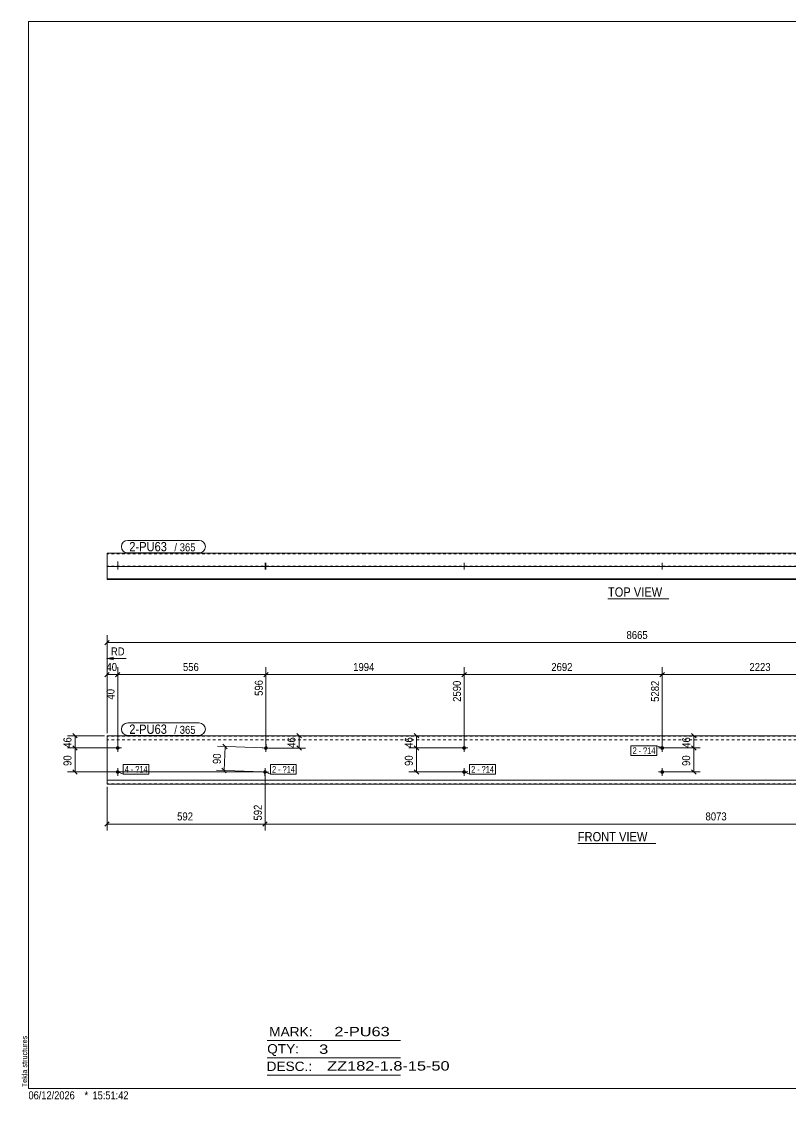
# Model space of a CAD drawing. Header units: millimetres. Extents: x 2 to 579, y 1 to 405.
# Drawn here: x 2.4 to 290.7, y 1 to 405 of the extents above; entities that cross this region are included whole.
import ezdxf

# ---------------------------------------------------------------- set-up
doc = ezdxf.new("R2010")
doc.units = ezdxf.units.MM
doc.linetypes.add('XKITLINE00', pattern=[0])
doc.linetypes.add('XKITLINE01', pattern=[4, 1, -1, 1, -1])
for name, color, linetype, lineweight in [('Bolt', 3, 'Continuous', 0), ('BoltMark', 7, 'Continuous', 0), ('Dimensions', 7, 'Continuous', 0), ('DrawingSheet', 5, 'Continuous', 0), ('OtherObjectType', 7, 'Continuous', 0), ('Part', 2, 'Continuous', 0), ('PartMark', 7, 'Continuous', 0)]:
    doc.layers.add(name, color=color, linetype=linetype, lineweight=lineweight)
doc.styles.add('ARIAL', font='ARIAL.TTF')
doc.styles.add('ARIAL_NARROW', font='ARIALN.TTF')

# ---------------------------------------------------------------- blocks, each defined once
blk = doc.blocks.new('*A1')
at = {"layer": 'Bolt'}
for points in [[(243.33, 132.67), (243.32, 132.63), (243.32, 132.6), (243.31, 132.56), (243.3, 132.53), (243.3, 132.5), (243.28, 132.46), (243.27, 132.43), (243.26, 132.4), (243.24, 132.37), (243.23, 132.34), (243.21, 132.31), (243.19, 132.28), (243.17, 132.26), (243.14, 132.23), (243.12, 132.2), (243.1, 132.18), (243.07, 132.16), (243.04, 132.14), (243.01, 132.12), (242.99, 132.1), (242.96, 132.08), (242.93, 132.07), (242.89, 132.05), (242.86, 132.04), (242.83, 132.03), (242.8, 132.02), (242.76, 132.01), (242.73, 132.01), (242.69, 132), (242.66, 132), (242.63, 132), (242.59, 132), (242.56, 132), (242.52, 132.01), (242.49, 132.01), (242.46, 132.02), (242.42, 132.03), (242.39, 132.04), (242.36, 132.05), (242.33, 132.07), (242.3, 132.08), (242.27, 132.1), (242.24, 132.12), (242.21, 132.14), (242.18, 132.16), (242.16, 132.18), (242.13, 132.2), (242.11, 132.23), (242.08, 132.26), (242.06, 132.28), (242.04, 132.31), (242.03, 132.34), (242.01, 132.37), (241.99, 132.4), (241.98, 132.43), (241.97, 132.46), (241.96, 132.5), (241.95, 132.53), (241.94, 132.56), (241.93, 132.6), (241.93, 132.63), (241.93, 132.67), (241.93, 132.7), (241.93, 132.73), (241.93, 132.77), (241.93, 132.8), (241.94, 132.84), (241.95, 132.87), (241.96, 132.9), (241.97, 132.94), (241.98, 132.97), (241.99, 133), (242.01, 133.03), (242.03, 133.06), (242.04, 133.09), (242.06, 133.12), (242.08, 133.14), (242.11, 133.17), (242.13, 133.19), (242.16, 133.22), (242.18, 133.24), (242.21, 133.26), (242.24, 133.28), (242.27, 133.3), (242.3, 133.32), (242.33, 133.33), (242.36, 133.35), (242.39, 133.36), (242.42, 133.37), (242.46, 133.38), (242.49, 133.39), (242.52, 133.39), (242.56, 133.4), (242.59, 133.4), (242.63, 133.4), (242.66, 133.4), (242.69, 133.4), (242.73, 133.39), (242.76, 133.39), (242.8, 133.38), (242.83, 133.37), (242.86, 133.36), (242.89, 133.35), (242.93, 133.33), (242.96, 133.32), (242.99, 133.3), (243.01, 133.28), (243.04, 133.26), (243.07, 133.24), (243.1, 133.22), (243.12, 133.19), (243.14, 133.17), (243.17, 133.14), (243.19, 133.12), (243.21, 133.09), (243.23, 133.06), (243.24, 133.03), (243.26, 133), (243.27, 132.97), (243.28, 132.94), (243.3, 132.9), (243.3, 132.87), (243.31, 132.84), (243.32, 132.8), (243.32, 132.77), (243.33, 132.73), (243.33, 132.7)], [(243.33, 123.67), (243.32, 123.63), (243.32, 123.6), (243.31, 123.56), (243.3, 123.53), (243.3, 123.5), (243.28, 123.46), (243.27, 123.43), (243.26, 123.4), (243.24, 123.37), (243.23, 123.34), (243.21, 123.31), (243.19, 123.28), (243.17, 123.26), (243.14, 123.23), (243.12, 123.2), (243.1, 123.18), (243.07, 123.16), (243.04, 123.14), (243.01, 123.12), (242.99, 123.1), (242.96, 123.08), (242.93, 123.07), (242.89, 123.05), (242.86, 123.04), (242.83, 123.03), (242.8, 123.02), (242.76, 123.01), (242.73, 123.01), (242.69, 123), (242.66, 123), (242.63, 123), (242.59, 123), (242.56, 123), (242.52, 123.01), (242.49, 123.01), (242.46, 123.02), (242.42, 123.03), (242.39, 123.04), (242.36, 123.05), (242.33, 123.07), (242.3, 123.08), (242.27, 123.1), (242.24, 123.12), (242.21, 123.14), (242.18, 123.16), (242.16, 123.18), (242.13, 123.2), (242.11, 123.23), (242.08, 123.26), (242.06, 123.28), (242.04, 123.31), (242.03, 123.34), (242.01, 123.37), (241.99, 123.4), (241.98, 123.43), (241.97, 123.46), (241.96, 123.5), (241.95, 123.53), (241.94, 123.56), (241.93, 123.6), (241.93, 123.63), (241.93, 123.67), (241.93, 123.7), (241.93, 123.73), (241.93, 123.77), (241.93, 123.8), (241.94, 123.84), (241.95, 123.87), (241.96, 123.9), (241.97, 123.94), (241.98, 123.97), (241.99, 124), (242.01, 124.03), (242.03, 124.06), (242.04, 124.09), (242.06, 124.12), (242.08, 124.14), (242.11, 124.17), (242.13, 124.19), (242.16, 124.22), (242.18, 124.24), (242.21, 124.26), (242.24, 124.28), (242.27, 124.3), (242.3, 124.32), (242.33, 124.33), (242.36, 124.35), (242.39, 124.36), (242.42, 124.37), (242.46, 124.38), (242.49, 124.39), (242.52, 124.39), (242.56, 124.4), (242.59, 124.4), (242.63, 124.4), (242.66, 124.4), (242.69, 124.4), (242.73, 124.39), (242.76, 124.39), (242.8, 124.38), (242.83, 124.37), (242.86, 124.36), (242.89, 124.35), (242.93, 124.33), (242.96, 124.32), (242.99, 124.3), (243.01, 124.28), (243.04, 124.26), (243.07, 124.24), (243.1, 124.22), (243.12, 124.19), (243.14, 124.17), (243.17, 124.14), (243.19, 124.12), (243.21, 124.09), (243.23, 124.06), (243.24, 124.03), (243.26, 124), (243.27, 123.97), (243.28, 123.94), (243.3, 123.9), (243.3, 123.87), (243.31, 123.84), (243.32, 123.8), (243.32, 123.77), (243.33, 123.73), (243.33, 123.7)]]:
    blk.add_hatch(color=3, dxfattribs=at).paths.add_polyline_path(points, flags=17)
at = {"layer": 'Bolt', "color": 3, "linetype": 'XKITLINE00', "lineweight": 0}
for p, q in [((242.63, 134.1), (242.63, 131.3)), ((241.23, 132.7), (244.03, 132.7)), ((241.23, 123.7), (244.03, 123.7)), ((242.63, 125.1), (242.63, 122.3))]:
    blk.add_line(p, q, dxfattribs=at)
blk = doc.blocks.new('*A2')
at = {"layer": 'Bolt'}
for points in [[(169.03, 132.67), (169.03, 132.63), (169.02, 132.6), (169.02, 132.56), (169.01, 132.53), (169, 132.5), (168.99, 132.46), (168.98, 132.43), (168.96, 132.4), (168.95, 132.37), (168.93, 132.34), (168.91, 132.31), (168.89, 132.28), (168.87, 132.26), (168.85, 132.23), (168.83, 132.2), (168.8, 132.18), (168.78, 132.16), (168.75, 132.14), (168.72, 132.12), (168.69, 132.1), (168.66, 132.08), (168.63, 132.07), (168.6, 132.05), (168.57, 132.04), (168.54, 132.03), (168.5, 132.02), (168.47, 132.01), (168.43, 132.01), (168.4, 132), (168.37, 132), (168.33, 132), (168.3, 132), (168.26, 132), (168.23, 132.01), (168.2, 132.01), (168.16, 132.02), (168.13, 132.03), (168.1, 132.04), (168.06, 132.05), (168.03, 132.07), (168, 132.08), (167.97, 132.1), (167.94, 132.12), (167.91, 132.14), (167.89, 132.16), (167.86, 132.18), (167.84, 132.2), (167.81, 132.23), (167.79, 132.26), (167.77, 132.28), (167.75, 132.31), (167.73, 132.34), (167.71, 132.37), (167.7, 132.4), (167.69, 132.43), (167.67, 132.46), (167.66, 132.5), (167.65, 132.53), (167.65, 132.56), (167.64, 132.6), (167.64, 132.63), (167.63, 132.67), (167.63, 132.7), (167.63, 132.73), (167.64, 132.77), (167.64, 132.8), (167.65, 132.84), (167.65, 132.87), (167.66, 132.9), (167.67, 132.94), (167.69, 132.97), (167.7, 133), (167.71, 133.03), (167.73, 133.06), (167.75, 133.09), (167.77, 133.12), (167.79, 133.14), (167.81, 133.17), (167.84, 133.19), (167.86, 133.22), (167.89, 133.24), (167.91, 133.26), (167.94, 133.28), (167.97, 133.3), (168, 133.32), (168.03, 133.33), (168.06, 133.35), (168.1, 133.36), (168.13, 133.37), (168.16, 133.38), (168.2, 133.39), (168.23, 133.39), (168.26, 133.4), (168.3, 133.4), (168.33, 133.4), (168.37, 133.4), (168.4, 133.4), (168.43, 133.39), (168.47, 133.39), (168.5, 133.38), (168.54, 133.37), (168.57, 133.36), (168.6, 133.35), (168.63, 133.33), (168.66, 133.32), (168.69, 133.3), (168.72, 133.28), (168.75, 133.26), (168.78, 133.24), (168.8, 133.22), (168.83, 133.19), (168.85, 133.17), (168.87, 133.14), (168.89, 133.12), (168.91, 133.09), (168.93, 133.06), (168.95, 133.03), (168.96, 133), (168.98, 132.97), (168.99, 132.94), (169, 132.9), (169.01, 132.87), (169.02, 132.84), (169.02, 132.8), (169.03, 132.77), (169.03, 132.73), (169.03, 132.7)], [(169.03, 123.67), (169.03, 123.63), (169.02, 123.6), (169.02, 123.56), (169.01, 123.53), (169, 123.5), (168.99, 123.46), (168.98, 123.43), (168.96, 123.4), (168.95, 123.37), (168.93, 123.34), (168.91, 123.31), (168.89, 123.28), (168.87, 123.26), (168.85, 123.23), (168.83, 123.2), (168.8, 123.18), (168.78, 123.16), (168.75, 123.14), (168.72, 123.12), (168.69, 123.1), (168.66, 123.08), (168.63, 123.07), (168.6, 123.05), (168.57, 123.04), (168.54, 123.03), (168.5, 123.02), (168.47, 123.01), (168.43, 123.01), (168.4, 123), (168.37, 123), (168.33, 123), (168.3, 123), (168.26, 123), (168.23, 123.01), (168.2, 123.01), (168.16, 123.02), (168.13, 123.03), (168.1, 123.04), (168.06, 123.05), (168.03, 123.07), (168, 123.08), (167.97, 123.1), (167.94, 123.12), (167.91, 123.14), (167.89, 123.16), (167.86, 123.18), (167.84, 123.2), (167.81, 123.23), (167.79, 123.26), (167.77, 123.28), (167.75, 123.31), (167.73, 123.34), (167.71, 123.37), (167.7, 123.4), (167.69, 123.43), (167.67, 123.46), (167.66, 123.5), (167.65, 123.53), (167.65, 123.56), (167.64, 123.6), (167.64, 123.63), (167.63, 123.67), (167.63, 123.7), (167.63, 123.73), (167.64, 123.77), (167.64, 123.8), (167.65, 123.84), (167.65, 123.87), (167.66, 123.9), (167.67, 123.94), (167.69, 123.97), (167.7, 124), (167.71, 124.03), (167.73, 124.06), (167.75, 124.09), (167.77, 124.12), (167.79, 124.14), (167.81, 124.17), (167.84, 124.19), (167.86, 124.22), (167.89, 124.24), (167.91, 124.26), (167.94, 124.28), (167.97, 124.3), (168, 124.32), (168.03, 124.33), (168.06, 124.35), (168.1, 124.36), (168.13, 124.37), (168.16, 124.38), (168.2, 124.39), (168.23, 124.39), (168.26, 124.4), (168.3, 124.4), (168.33, 124.4), (168.37, 124.4), (168.4, 124.4), (168.43, 124.39), (168.47, 124.39), (168.5, 124.38), (168.54, 124.37), (168.57, 124.36), (168.6, 124.35), (168.63, 124.33), (168.66, 124.32), (168.69, 124.3), (168.72, 124.28), (168.75, 124.26), (168.78, 124.24), (168.8, 124.22), (168.83, 124.19), (168.85, 124.17), (168.87, 124.14), (168.89, 124.12), (168.91, 124.09), (168.93, 124.06), (168.95, 124.03), (168.96, 124), (168.98, 123.97), (168.99, 123.94), (169, 123.9), (169.01, 123.87), (169.02, 123.84), (169.02, 123.8), (169.03, 123.77), (169.03, 123.73), (169.03, 123.7)]]:
    blk.add_hatch(color=3, dxfattribs=at).paths.add_polyline_path(points, flags=17)
at = {"layer": 'Bolt', "color": 3, "linetype": 'XKITLINE00', "lineweight": 0}
for p, q in [((168.33, 134.1), (168.33, 131.3)), ((166.93, 132.7), (169.73, 132.7)), ((166.93, 123.7), (169.73, 123.7)), ((168.33, 125.1), (168.33, 122.3))]:
    blk.add_line(p, q, dxfattribs=at)
blk = doc.blocks.new('*A3')
at = {"layer": 'Bolt'}
for points in [[(39.15, 132.67), (39.14, 132.63), (39.14, 132.6), (39.13, 132.56), (39.13, 132.53), (39.12, 132.5), (39.11, 132.46), (39.09, 132.43), (39.08, 132.4), (39.06, 132.37), (39.05, 132.34), (39.03, 132.31), (39.01, 132.28), (38.99, 132.26), (38.97, 132.23), (38.94, 132.2), (38.92, 132.18), (38.89, 132.16), (38.86, 132.14), (38.84, 132.12), (38.81, 132.1), (38.78, 132.08), (38.75, 132.07), (38.71, 132.05), (38.68, 132.04), (38.65, 132.03), (38.62, 132.02), (38.58, 132.01), (38.55, 132.01), (38.52, 132), (38.48, 132), (38.45, 132), (38.41, 132), (38.38, 132), (38.34, 132.01), (38.31, 132.01), (38.28, 132.02), (38.24, 132.03), (38.21, 132.04), (38.18, 132.05), (38.15, 132.07), (38.12, 132.08), (38.09, 132.1), (38.06, 132.12), (38.03, 132.14), (38, 132.16), (37.98, 132.18), (37.95, 132.2), (37.93, 132.23), (37.91, 132.26), (37.88, 132.28), (37.86, 132.31), (37.85, 132.34), (37.83, 132.37), (37.81, 132.4), (37.8, 132.43), (37.79, 132.46), (37.78, 132.5), (37.77, 132.53), (37.76, 132.56), (37.75, 132.6), (37.75, 132.63), (37.75, 132.67), (37.75, 132.7), (37.75, 132.73), (37.75, 132.77), (37.75, 132.8), (37.76, 132.84), (37.77, 132.87), (37.78, 132.9), (37.79, 132.94), (37.8, 132.97), (37.81, 133), (37.83, 133.03), (37.85, 133.06), (37.86, 133.09), (37.88, 133.12), (37.91, 133.14), (37.93, 133.17), (37.95, 133.19), (37.98, 133.22), (38, 133.24), (38.03, 133.26), (38.06, 133.28), (38.09, 133.3), (38.12, 133.32), (38.15, 133.33), (38.18, 133.35), (38.21, 133.36), (38.24, 133.37), (38.28, 133.38), (38.31, 133.39), (38.34, 133.39), (38.38, 133.4), (38.41, 133.4), (38.45, 133.4), (38.48, 133.4), (38.52, 133.4), (38.55, 133.39), (38.58, 133.39), (38.62, 133.38), (38.65, 133.37), (38.68, 133.36), (38.71, 133.35), (38.75, 133.33), (38.78, 133.32), (38.81, 133.3), (38.84, 133.28), (38.86, 133.26), (38.89, 133.24), (38.92, 133.22), (38.94, 133.19), (38.97, 133.17), (38.99, 133.14), (39.01, 133.12), (39.03, 133.09), (39.05, 133.06), (39.06, 133.03), (39.08, 133), (39.09, 132.97), (39.11, 132.94), (39.12, 132.9), (39.13, 132.87), (39.13, 132.84), (39.14, 132.8), (39.14, 132.77), (39.15, 132.73), (39.15, 132.7)], [(39.15, 123.67), (39.14, 123.63), (39.14, 123.6), (39.13, 123.56), (39.13, 123.53), (39.12, 123.5), (39.11, 123.46), (39.09, 123.43), (39.08, 123.4), (39.06, 123.37), (39.05, 123.34), (39.03, 123.31), (39.01, 123.28), (38.99, 123.26), (38.97, 123.23), (38.94, 123.2), (38.92, 123.18), (38.89, 123.16), (38.86, 123.14), (38.84, 123.12), (38.81, 123.1), (38.78, 123.08), (38.75, 123.07), (38.71, 123.05), (38.68, 123.04), (38.65, 123.03), (38.62, 123.02), (38.58, 123.01), (38.55, 123.01), (38.52, 123), (38.48, 123), (38.45, 123), (38.41, 123), (38.38, 123), (38.34, 123.01), (38.31, 123.01), (38.28, 123.02), (38.24, 123.03), (38.21, 123.04), (38.18, 123.05), (38.15, 123.07), (38.12, 123.08), (38.09, 123.1), (38.06, 123.12), (38.03, 123.14), (38, 123.16), (37.98, 123.18), (37.95, 123.2), (37.93, 123.23), (37.91, 123.26), (37.88, 123.28), (37.86, 123.31), (37.85, 123.34), (37.83, 123.37), (37.81, 123.4), (37.8, 123.43), (37.79, 123.46), (37.78, 123.5), (37.77, 123.53), (37.76, 123.56), (37.75, 123.6), (37.75, 123.63), (37.75, 123.67), (37.75, 123.7), (37.75, 123.73), (37.75, 123.77), (37.75, 123.8), (37.76, 123.84), (37.77, 123.87), (37.78, 123.9), (37.79, 123.94), (37.8, 123.97), (37.81, 124), (37.83, 124.03), (37.85, 124.06), (37.86, 124.09), (37.88, 124.12), (37.91, 124.14), (37.93, 124.17), (37.95, 124.19), (37.98, 124.22), (38, 124.24), (38.03, 124.26), (38.06, 124.28), (38.09, 124.3), (38.12, 124.32), (38.15, 124.33), (38.18, 124.35), (38.21, 124.36), (38.24, 124.37), (38.28, 124.38), (38.31, 124.39), (38.34, 124.39), (38.38, 124.4), (38.41, 124.4), (38.45, 124.4), (38.48, 124.4), (38.52, 124.4), (38.55, 124.39), (38.58, 124.39), (38.62, 124.38), (38.65, 124.37), (38.68, 124.36), (38.71, 124.35), (38.75, 124.33), (38.78, 124.32), (38.81, 124.3), (38.84, 124.28), (38.86, 124.26), (38.89, 124.24), (38.92, 124.22), (38.94, 124.19), (38.97, 124.17), (38.99, 124.14), (39.01, 124.12), (39.03, 124.09), (39.05, 124.06), (39.06, 124.03), (39.08, 124), (39.09, 123.97), (39.11, 123.94), (39.12, 123.9), (39.13, 123.87), (39.13, 123.84), (39.14, 123.8), (39.14, 123.77), (39.15, 123.73), (39.15, 123.7)]]:
    blk.add_hatch(color=3, dxfattribs=at).paths.add_polyline_path(points, flags=17)
at = {"layer": 'Bolt', "color": 3, "linetype": 'XKITLINE00', "lineweight": 0}
for p, q in [((38.45, 134.1), (38.45, 131.3)), ((37.05, 132.7), (39.85, 132.7)), ((37.05, 123.7), (39.85, 123.7)), ((38.45, 125.1), (38.45, 122.3))]:
    blk.add_line(p, q, dxfattribs=at)
blk = doc.blocks.new('*A6')
at = {"layer": 'Bolt'}
for points in [[(39.15, 132.67), (39.14, 132.63), (39.14, 132.6), (39.13, 132.56), (39.13, 132.53), (39.12, 132.5), (39.11, 132.46), (39.09, 132.43), (39.08, 132.4), (39.06, 132.37), (39.05, 132.34), (39.03, 132.31), (39.01, 132.28), (38.99, 132.26), (38.97, 132.23), (38.94, 132.2), (38.92, 132.18), (38.89, 132.16), (38.86, 132.14), (38.84, 132.12), (38.81, 132.1), (38.78, 132.08), (38.75, 132.07), (38.71, 132.05), (38.68, 132.04), (38.65, 132.03), (38.62, 132.02), (38.58, 132.01), (38.55, 132.01), (38.52, 132), (38.48, 132), (38.45, 132), (38.41, 132), (38.38, 132), (38.34, 132.01), (38.31, 132.01), (38.28, 132.02), (38.24, 132.03), (38.21, 132.04), (38.18, 132.05), (38.15, 132.07), (38.12, 132.08), (38.09, 132.1), (38.06, 132.12), (38.03, 132.14), (38, 132.16), (37.98, 132.18), (37.95, 132.2), (37.93, 132.23), (37.91, 132.26), (37.88, 132.28), (37.86, 132.31), (37.85, 132.34), (37.83, 132.37), (37.81, 132.4), (37.8, 132.43), (37.79, 132.46), (37.78, 132.5), (37.77, 132.53), (37.76, 132.56), (37.75, 132.6), (37.75, 132.63), (37.75, 132.67), (37.75, 132.7), (37.75, 132.73), (37.75, 132.77), (37.75, 132.8), (37.76, 132.84), (37.77, 132.87), (37.78, 132.9), (37.79, 132.94), (37.8, 132.97), (37.81, 133), (37.83, 133.03), (37.85, 133.06), (37.86, 133.09), (37.88, 133.12), (37.91, 133.14), (37.93, 133.17), (37.95, 133.19), (37.98, 133.22), (38, 133.24), (38.03, 133.26), (38.06, 133.28), (38.09, 133.3), (38.12, 133.32), (38.15, 133.33), (38.18, 133.35), (38.21, 133.36), (38.24, 133.37), (38.28, 133.38), (38.31, 133.39), (38.34, 133.39), (38.38, 133.4), (38.41, 133.4), (38.45, 133.4), (38.48, 133.4), (38.52, 133.4), (38.55, 133.39), (38.58, 133.39), (38.62, 133.38), (38.65, 133.37), (38.68, 133.36), (38.71, 133.35), (38.75, 133.33), (38.78, 133.32), (38.81, 133.3), (38.84, 133.28), (38.86, 133.26), (38.89, 133.24), (38.92, 133.22), (38.94, 133.19), (38.97, 133.17), (38.99, 133.14), (39.01, 133.12), (39.03, 133.09), (39.05, 133.06), (39.06, 133.03), (39.08, 133), (39.09, 132.97), (39.11, 132.94), (39.12, 132.9), (39.13, 132.87), (39.13, 132.84), (39.14, 132.8), (39.14, 132.77), (39.15, 132.73), (39.15, 132.7)], [(39.15, 123.67), (39.14, 123.63), (39.14, 123.6), (39.13, 123.56), (39.13, 123.53), (39.12, 123.5), (39.11, 123.46), (39.09, 123.43), (39.08, 123.4), (39.06, 123.37), (39.05, 123.34), (39.03, 123.31), (39.01, 123.28), (38.99, 123.26), (38.97, 123.23), (38.94, 123.2), (38.92, 123.18), (38.89, 123.16), (38.86, 123.14), (38.84, 123.12), (38.81, 123.1), (38.78, 123.08), (38.75, 123.07), (38.71, 123.05), (38.68, 123.04), (38.65, 123.03), (38.62, 123.02), (38.58, 123.01), (38.55, 123.01), (38.52, 123), (38.48, 123), (38.45, 123), (38.41, 123), (38.38, 123), (38.34, 123.01), (38.31, 123.01), (38.28, 123.02), (38.24, 123.03), (38.21, 123.04), (38.18, 123.05), (38.15, 123.07), (38.12, 123.08), (38.09, 123.1), (38.06, 123.12), (38.03, 123.14), (38, 123.16), (37.98, 123.18), (37.95, 123.2), (37.93, 123.23), (37.91, 123.26), (37.88, 123.28), (37.86, 123.31), (37.85, 123.34), (37.83, 123.37), (37.81, 123.4), (37.8, 123.43), (37.79, 123.46), (37.78, 123.5), (37.77, 123.53), (37.76, 123.56), (37.75, 123.6), (37.75, 123.63), (37.75, 123.67), (37.75, 123.7), (37.75, 123.73), (37.75, 123.77), (37.75, 123.8), (37.76, 123.84), (37.77, 123.87), (37.78, 123.9), (37.79, 123.94), (37.8, 123.97), (37.81, 124), (37.83, 124.03), (37.85, 124.06), (37.86, 124.09), (37.88, 124.12), (37.91, 124.14), (37.93, 124.17), (37.95, 124.19), (37.98, 124.22), (38, 124.24), (38.03, 124.26), (38.06, 124.28), (38.09, 124.3), (38.12, 124.32), (38.15, 124.33), (38.18, 124.35), (38.21, 124.36), (38.24, 124.37), (38.28, 124.38), (38.31, 124.39), (38.34, 124.39), (38.38, 124.4), (38.41, 124.4), (38.45, 124.4), (38.48, 124.4), (38.52, 124.4), (38.55, 124.39), (38.58, 124.39), (38.62, 124.38), (38.65, 124.37), (38.68, 124.36), (38.71, 124.35), (38.75, 124.33), (38.78, 124.32), (38.81, 124.3), (38.84, 124.28), (38.86, 124.26), (38.89, 124.24), (38.92, 124.22), (38.94, 124.19), (38.97, 124.17), (38.99, 124.14), (39.01, 124.12), (39.03, 124.09), (39.05, 124.06), (39.06, 124.03), (39.08, 124), (39.09, 123.97), (39.11, 123.94), (39.12, 123.9), (39.13, 123.87), (39.13, 123.84), (39.14, 123.8), (39.14, 123.77), (39.15, 123.73), (39.15, 123.7)]]:
    blk.add_hatch(color=3, dxfattribs=at).paths.add_polyline_path(points, flags=17)
at = {"layer": 'Bolt', "color": 3, "linetype": 'XKITLINE00', "lineweight": 0}
for p, q in [((38.45, 134.1), (38.45, 131.3)), ((37.05, 132.7), (39.85, 132.7)), ((37.05, 123.7), (39.85, 123.7)), ((38.45, 125.1), (38.45, 122.3))]:
    blk.add_line(p, q, dxfattribs=at)
blk = doc.blocks.new('*A7')
at = {"layer": 'Bolt'}
for points in [[(94.74, 132.63), (94.73, 132.59), (94.73, 132.56), (94.72, 132.52), (94.71, 132.49), (94.7, 132.46), (94.69, 132.43), (94.67, 132.4), (94.66, 132.36), (94.64, 132.33), (94.62, 132.31), (94.6, 132.28), (94.58, 132.25), (94.56, 132.22), (94.54, 132.2), (94.51, 132.17), (94.49, 132.15), (94.46, 132.13), (94.43, 132.11), (94.4, 132.09), (94.37, 132.07), (94.34, 132.06), (94.31, 132.04), (94.28, 132.03), (94.25, 132.02), (94.22, 132.01), (94.18, 132), (94.15, 132), (94.11, 131.99), (94.08, 131.99), (94.05, 131.99), (94.01, 131.99), (93.98, 131.99), (93.94, 132), (93.91, 132), (93.88, 132.01), (93.84, 132.02), (93.81, 132.03), (93.78, 132.04), (93.75, 132.05), (93.71, 132.07), (93.68, 132.08), (93.66, 132.1), (93.63, 132.12), (93.6, 132.14), (93.57, 132.17), (93.55, 132.19), (93.52, 132.21), (93.5, 132.24), (93.48, 132.27), (93.46, 132.29), (93.44, 132.32), (93.42, 132.35), (93.41, 132.38), (93.39, 132.41), (93.38, 132.45), (93.37, 132.48), (93.36, 132.51), (93.35, 132.55), (93.35, 132.58), (93.34, 132.61), (93.34, 132.65), (93.34, 132.68), (93.34, 132.72), (93.34, 132.75), (93.35, 132.78), (93.35, 132.82), (93.36, 132.85), (93.37, 132.89), (93.38, 132.92), (93.39, 132.95), (93.4, 132.98), (93.42, 133.01), (93.44, 133.04), (93.45, 133.07), (93.47, 133.1), (93.49, 133.13), (93.52, 133.15), (93.54, 133.18), (93.56, 133.2), (93.59, 133.23), (93.62, 133.25), (93.64, 133.27), (93.67, 133.29), (93.7, 133.3), (93.73, 133.32), (93.77, 133.33), (93.8, 133.35), (93.83, 133.36), (93.86, 133.37), (93.9, 133.37), (93.93, 133.38), (93.96, 133.38), (94, 133.39), (94.03, 133.39), (94.07, 133.39), (94.1, 133.39), (94.14, 133.38), (94.17, 133.38), (94.2, 133.37), (94.24, 133.36), (94.27, 133.35), (94.3, 133.34), (94.33, 133.32), (94.36, 133.31), (94.39, 133.29), (94.42, 133.27), (94.45, 133.25), (94.48, 133.23), (94.5, 133.21), (94.53, 133.19), (94.55, 133.16), (94.58, 133.14), (94.6, 133.11), (94.62, 133.08), (94.64, 133.05), (94.65, 133.02), (94.67, 132.99), (94.68, 132.96), (94.7, 132.93), (94.71, 132.9), (94.72, 132.87), (94.72, 132.83), (94.73, 132.8), (94.73, 132.76), (94.74, 132.73), (94.74, 132.7), (94.74, 132.66)], [(94.38, 123.63), (94.37, 123.6), (94.37, 123.57), (94.36, 123.53), (94.35, 123.5), (94.34, 123.47), (94.33, 123.43), (94.32, 123.4), (94.3, 123.37), (94.28, 123.34), (94.27, 123.31), (94.25, 123.28), (94.23, 123.26), (94.2, 123.23), (94.18, 123.21), (94.16, 123.18), (94.13, 123.16), (94.1, 123.14), (94.07, 123.12), (94.05, 123.1), (94.02, 123.08), (93.99, 123.07), (93.95, 123.05), (93.92, 123.04), (93.89, 123.03), (93.86, 123.02), (93.82, 123.01), (93.79, 123), (93.76, 123), (93.72, 123), (93.69, 123), (93.65, 123), (93.62, 123), (93.58, 123), (93.55, 123.01), (93.52, 123.02), (93.48, 123.02), (93.45, 123.03), (93.42, 123.05), (93.39, 123.06), (93.36, 123.08), (93.33, 123.09), (93.3, 123.11), (93.27, 123.13), (93.24, 123.15), (93.22, 123.17), (93.19, 123.2), (93.17, 123.22), (93.14, 123.25), (93.12, 123.27), (93.1, 123.3), (93.08, 123.33), (93.07, 123.36), (93.05, 123.39), (93.04, 123.42), (93.02, 123.45), (93.01, 123.49), (93, 123.52), (93, 123.55), (92.99, 123.59), (92.98, 123.62), (92.98, 123.65), (92.98, 123.69), (92.98, 123.72), (92.98, 123.76), (92.99, 123.79), (92.99, 123.83), (93, 123.86), (93.01, 123.89), (93.02, 123.93), (93.03, 123.96), (93.05, 123.99), (93.06, 124.02), (93.08, 124.05), (93.1, 124.08), (93.11, 124.11), (93.14, 124.13), (93.16, 124.16), (93.18, 124.19), (93.21, 124.21), (93.23, 124.23), (93.26, 124.25), (93.29, 124.27), (93.32, 124.29), (93.34, 124.31), (93.38, 124.33), (93.41, 124.34), (93.44, 124.35), (93.47, 124.36), (93.5, 124.37), (93.54, 124.38), (93.57, 124.39), (93.61, 124.39), (93.64, 124.39), (93.67, 124.4), (93.71, 124.4), (93.74, 124.39), (93.78, 124.39), (93.81, 124.38), (93.84, 124.38), (93.88, 124.37), (93.91, 124.36), (93.94, 124.34), (93.97, 124.33), (94, 124.32), (94.03, 124.3), (94.06, 124.28), (94.09, 124.26), (94.12, 124.24), (94.15, 124.22), (94.17, 124.2), (94.19, 124.17), (94.22, 124.14), (94.24, 124.12), (94.26, 124.09), (94.28, 124.06), (94.29, 124.03), (94.31, 124), (94.32, 123.97), (94.34, 123.94), (94.35, 123.91), (94.36, 123.87), (94.37, 123.84), (94.37, 123.8), (94.38, 123.77), (94.38, 123.74), (94.38, 123.7), (94.38, 123.67)]]:
    blk.add_hatch(color=3, dxfattribs=at).paths.add_polyline_path(points, flags=17)
at = {"layer": 'Bolt', "color": 3, "linetype": 'XKITLINE00', "lineweight": 0}
for p, q in [((94.09, 134.09), (93.98, 131.29)), ((92.64, 132.74), (95.44, 132.63)), ((92.28, 123.75), (95.08, 123.64)), ((93.74, 125.09), (93.62, 122.3))]:
    blk.add_line(p, q, dxfattribs=at)
blk = doc.blocks.new('*A8')
at = {"layer": 'Part'}
blk.add_hatch(color=2, dxfattribs=at).paths.add_polyline_path([(402.12, 138.7), (403.72, 138.7), (402.92, 137.3)], flags=17)
at = {"layer": 'Part', "color": 2, "linetype": 'XKITLINE00', "lineweight": 0}
for p, q in [((402.92, 137.3), (402.12, 138.7)), ((402.12, 138.7), (403.72, 138.7)), ((403.72, 138.7), (402.92, 137.3)), ((34.45, 119.1), (34.45, 137.3)), ((131.13, 137.3), (34.45, 137.3)), ((205.43, 137.3), (131.23, 137.3)), ((279.72, 137.3), (205.53, 137.3)), ((432.92, 137.3), (279.82, 137.3)), ((432.92, 137.3), (432.92, 119.1)), ((131.13, 120.6), (34.45, 120.6)), ((131.13, 119.1), (34.45, 119.1)), ((205.43, 120.6), (131.23, 120.6)), ((205.43, 119.1), (131.23, 119.1)), ((279.72, 120.6), (205.53, 120.6)), ((279.72, 119.1), (205.53, 119.1)), ((432.92, 120.6), (279.82, 120.6)), ((432.92, 119.1), (279.82, 119.1))]:
    blk.add_line(p, q, dxfattribs=at)
at = {"layer": 'Part', "color": 7, "linetype": 'XKITLINE01', "lineweight": 0}
for p, q in [((131.13, 137.12), (34.45, 137.12)), ((131.13, 135.8), (34.45, 135.8)), ((205.43, 137.12), (131.23, 137.12)), ((205.43, 135.8), (131.23, 135.8)), ((279.72, 137.12), (205.53, 137.12)), ((279.72, 135.8), (205.53, 135.8)), ((432.92, 137.12), (279.82, 137.12)), ((432.92, 135.8), (279.82, 135.8)), ((131.13, 119.28), (34.45, 119.28)), ((205.43, 119.28), (131.23, 119.28)), ((279.72, 119.28), (205.53, 119.28)), ((432.92, 119.28), (279.82, 119.28))]:
    blk.add_line(p, q, dxfattribs=at)
at = {"layer": 'Part', "color": 2, "linetype": 'XKITLINE00', "lineweight": 0}
blk.add_circle((402.92, 138.2), 1, dxfattribs=at)
blk = doc.blocks.new('*A9')
at = {"layer": 'Bolt'}
blk.add_hatch(color=3, dxfattribs=at).paths.add_polyline_path([(241.93, 200.72), (241.93, 200.9), (243.33, 200.9), (243.33, 200.72)], flags=17)
blk.add_hatch(color=3, dxfattribs=at).paths.add_polyline_path([(241.93, 200.72), (241.93, 200.9), (243.33, 200.9), (243.33, 200.72)], flags=17)
at = {"layer": 'Bolt', "color": 3, "linetype": 'XKITLINE00', "lineweight": 0}
for p, q in [((242.63, 199.56), (242.63, 202.06)), ((242.63, 199.56), (242.63, 202.06)), ((241.93, 200.72), (241.93, 200.9)), ((241.93, 200.72), (241.93, 200.9)), ((243.33, 200.72), (243.33, 200.9)), ((243.33, 200.72), (243.33, 200.9))]:
    blk.add_line(p, q, dxfattribs=at)
blk = doc.blocks.new('*A10')
at = {"layer": 'Bolt'}
blk.add_hatch(color=3, dxfattribs=at).paths.add_polyline_path([(167.63, 200.72), (167.63, 200.9), (169.03, 200.9), (169.03, 200.72)], flags=17)
blk.add_hatch(color=3, dxfattribs=at).paths.add_polyline_path([(167.63, 200.72), (167.63, 200.9), (169.03, 200.9), (169.03, 200.72)], flags=17)
at = {"layer": 'Bolt', "color": 3, "linetype": 'XKITLINE00', "lineweight": 0}
for p, q in [((168.33, 199.56), (168.33, 202.06)), ((168.33, 199.56), (168.33, 202.06)), ((167.63, 200.72), (167.63, 200.9)), ((167.63, 200.72), (167.63, 200.9)), ((169.03, 200.72), (169.03, 200.9)), ((169.03, 200.72), (169.03, 200.9))]:
    blk.add_line(p, q, dxfattribs=at)
blk = doc.blocks.new('*A11')
at = {"layer": 'Bolt'}
blk.add_hatch(color=3, dxfattribs=at).paths.add_polyline_path([(37.75, 200.72), (37.75, 200.9), (39.15, 200.9), (39.15, 200.72)], flags=17)
blk.add_hatch(color=3, dxfattribs=at).paths.add_polyline_path([(37.75, 200.72), (37.75, 200.9), (39.15, 200.9), (39.15, 200.72)], flags=17)
at = {"layer": 'Bolt', "color": 3, "linetype": 'XKITLINE00', "lineweight": 0}
for p, q in [((38.45, 199.56), (38.45, 202.56)), ((38.45, 199.56), (38.45, 202.56)), ((37.75, 200.72), (37.75, 200.9)), ((37.75, 200.72), (37.75, 200.9)), ((39.15, 200.72), (39.15, 200.9)), ((39.15, 200.72), (39.15, 200.9))]:
    blk.add_line(p, q, dxfattribs=at)
blk = doc.blocks.new('*A14')
at = {"layer": 'Bolt'}
blk.add_hatch(color=3, dxfattribs=at).paths.add_polyline_path([(37.75, 200.72), (37.75, 200.9), (39.15, 200.9), (39.15, 200.72)], flags=17)
blk.add_hatch(color=3, dxfattribs=at).paths.add_polyline_path([(37.75, 200.72), (37.75, 200.9), (39.15, 200.9), (39.15, 200.72)], flags=17)
at = {"layer": 'Bolt', "color": 3, "linetype": 'XKITLINE00', "lineweight": 0}
for p, q in [((38.45, 199.56), (38.45, 202.56)), ((38.45, 199.56), (38.45, 202.56)), ((37.75, 200.72), (37.75, 200.9)), ((37.75, 200.72), (37.75, 200.9)), ((39.15, 200.72), (39.15, 200.9)), ((39.15, 200.72), (39.15, 200.9))]:
    blk.add_line(p, q, dxfattribs=at)
blk = doc.blocks.new('*A15')
at = {"layer": 'Bolt'}
for points in [[(94.41, 200.9), (94.41, 200.72), (92.95, 200.72), (92.95, 200.9)], [(94.77, 200.9), (94.77, 200.72), (93.31, 200.72), (93.31, 200.9)]]:
    blk.add_hatch(color=3, dxfattribs=at).paths.add_polyline_path(points, flags=17)
at = {"layer": 'Bolt', "color": 3, "linetype": 'XKITLINE00', "lineweight": 0}
for p, q in [((93.68, 199.56), (93.68, 202.06)), ((94.04, 199.56), (94.04, 202.06)), ((92.95, 200.72), (92.95, 200.9)), ((93.31, 200.72), (93.31, 200.9)), ((94.41, 200.72), (94.41, 200.9)), ((94.77, 200.72), (94.77, 200.9))]:
    blk.add_line(p, q, dxfattribs=at)
blk = doc.blocks.new('*A16')
at = {"layer": 'Part'}
blk.add_hatch(color=2, dxfattribs=at).paths.add_polyline_path([(402.12, 202.21), (403.72, 202.21), (402.92, 200.81)], flags=17)
at = {"layer": 'Part', "color": 2, "linetype": 'XKITLINE00', "lineweight": 0}
for p, q in [((34.45, 205.72), (34.45, 195.9)), ((131.13, 205.72), (34.45, 205.72)), ((205.43, 205.72), (131.23, 205.72)), ((279.72, 205.72), (205.53, 205.72)), ((432.92, 205.72), (279.82, 205.72)), ((402.92, 200.81), (402.12, 202.21)), ((402.12, 202.21), (403.72, 202.21)), ((403.72, 202.21), (402.92, 200.81)), ((432.92, 205.72), (432.92, 195.9)), ((131.13, 200.72), (34.45, 200.72)), ((205.43, 200.72), (131.23, 200.72)), ((279.72, 200.72), (205.53, 200.72)), ((432.92, 200.72), (279.82, 200.72)), ((131.13, 196.08), (34.45, 196.08)), ((34.45, 195.9), (131.13, 195.9)), ((205.43, 196.08), (131.23, 196.08)), ((131.23, 195.9), (205.43, 195.9)), ((279.72, 196.08), (205.53, 196.08)), ((205.53, 195.9), (279.72, 195.9)), ((432.92, 196.08), (279.82, 196.08)), ((279.82, 195.9), (432.92, 195.9))]:
    blk.add_line(p, q, dxfattribs=at)
at = {"layer": 'Part', "color": 7, "linetype": 'XKITLINE01', "lineweight": 0}
for p, q in [((131.13, 205.54), (34.45, 205.54)), ((205.43, 205.54), (131.23, 205.54)), ((279.72, 205.54), (205.53, 205.54)), ((432.92, 205.54), (279.82, 205.54)), ((131.13, 200.9), (34.45, 200.9)), ((205.43, 200.9), (131.23, 200.9)), ((279.72, 200.9), (205.53, 200.9)), ((432.92, 200.9), (279.82, 200.9))]:
    blk.add_line(p, q, dxfattribs=at)
at = {"layer": 'Part', "color": 2, "linetype": 'XKITLINE00', "lineweight": 0}
blk.add_circle((402.92, 201.71), 1, dxfattribs=at)
blk = doc.blocks.new('*A17')
at = {"layer": 'DrawingSheet', "color": 5, "linetype": 'XKITLINE00', "lineweight": 0}
for p, q in [((579, 405), (5, 405)), ((5, 405), (5, 5)), ((579, 5), (579, 405)), ((5, 5), (579, 5))]:
    blk.add_line(p, q, dxfattribs=at)
at = {"layer": 'DrawingSheet', "color": 5, "style": 'ARIAL', "width": 0.85}
blk.add_text('Tekla structures', height=2, rotation=90, dxfattribs=at).set_placement((4.5, 5.5))
blk = doc.blocks.new('*A21')
at = {"layer": 'OtherObjectType', "color": 6, "linetype": 'XKITLINE00', "lineweight": 0}
for p, q in [((94.5, 23), (144.5, 23)), ((94.5, 16.5), (144.5, 16.5)), ((94.5, 10), (144.5, 10))]:
    blk.add_line(p, q, dxfattribs=at)
at = {"layer": 'OtherObjectType', "color": 6, "style": 'ARIAL_NARROW'}
for s, width, p in [('MARK:', 1.275, (95.27, 24.58)), ('2-PU63', 1.525501, (119.69, 24.65)), ('QTY:', 1.275, (94.5, 18.19)), ('3', 1.525501, (113.99, 18.05)), ('DESC.:', 1.275, (94.29, 11.63)), ('ZZ182-1.8-15-50', 1.525501, (117, 11.79))]:
    blk.add_text(s, height=3.5, dxfattribs=dict(at, width=width)).set_placement(p)
blk = doc.blocks.new('*A24')
at = {"layer": 'OtherObjectType', "color": 7, "style": 'ARIAL_NARROW', "width": 1.008832}
for s, p in [('06/12/2026', (4.99, 1)), ('15:51:42', (29, 1)), ('*', (26, 1))]:
    blk.add_text(s, height=3, dxfattribs=at).set_placement(p)
blk = doc.blocks.new('*A25')
at = {"layer": 'Dimensions', "color": 7, "linetype": 'XKITLINE00', "lineweight": 0}
for p, q in [((93.04, 132.73), (75.84, 133.41)), ((77.87, 134.18), (79.5, 132.42)), ((78.33, 124.31), (78.69, 133.3)), ((92.68, 123.74), (75.48, 124.42)), ((77.52, 125.19), (79.14, 123.43))]:
    blk.add_line(p, q, dxfattribs=at)
at = {"layer": 'Dimensions', "color": 3}
for p in [(78.69, 133.3), (78.33, 124.31)]:
    blk.add_point(p, dxfattribs=at)
at = {"layer": 'Dimensions', "color": 3, "style": 'ARIAL', "width": 0.85}
blk.add_text('90', height=3, rotation=87.7198, dxfattribs=at).set_placement((77.07, 126.63))
blk = doc.blocks.new('*A26')
at = {"layer": 'Dimensions', "color": 7, "linetype": 'XKITLINE00', "lineweight": 0}
for p, q in [((105.6, 138.15), (107.3, 136.45)), ((95.04, 137.3), (108.85, 137.3)), ((105.6, 133.54), (107.3, 131.84)), ((106.45, 132.69), (106.45, 137.3)), ((95.04, 132.69), (108.85, 132.69))]:
    blk.add_line(p, q, dxfattribs=at)
at = {"layer": 'Dimensions', "color": 3}
for p in [(106.45, 137.3), (106.45, 132.69)]:
    blk.add_point(p, dxfattribs=at)
at = {"layer": 'Dimensions', "color": 3, "style": 'ARIAL', "width": 0.85}
blk.add_text('46', height=3, rotation=90.0002, dxfattribs=at).set_placement((105.1, 132.77))
blk = doc.blocks.new('*A29')
at = {"layer": 'Dimensions', "color": 7, "linetype": 'XKITLINE00', "lineweight": 0}
for p, q in [((253.6, 133.55), (255.3, 131.85)), ((243.63, 132.7), (256.85, 132.7)), ((254.45, 123.7), (254.45, 132.7)), ((243.63, 123.7), (256.85, 123.7)), ((253.6, 124.55), (255.3, 122.85))]:
    blk.add_line(p, q, dxfattribs=at)
at = {"layer": 'Dimensions', "color": 3}
for p in [(254.45, 132.7), (254.45, 123.7)]:
    blk.add_point(p, dxfattribs=at)
at = {"layer": 'Dimensions', "color": 3, "style": 'ARIAL', "width": 0.85}
blk.add_text('90', height=3, rotation=90.0002, dxfattribs=at).set_placement((253.1, 125.97))
blk = doc.blocks.new('*A30')
at = {"layer": 'Dimensions', "color": 7, "linetype": 'XKITLINE00', "lineweight": 0}
for p, q in [((253.6, 138.15), (255.3, 136.45)), ((243.63, 137.3), (256.85, 137.3)), ((253.6, 133.55), (255.3, 131.85)), ((254.45, 132.7), (254.45, 137.3)), ((243.63, 132.7), (256.85, 132.7))]:
    blk.add_line(p, q, dxfattribs=at)
at = {"layer": 'Dimensions', "color": 3}
for p in [(254.45, 137.3), (254.45, 132.7)]:
    blk.add_point(p, dxfattribs=at)
at = {"layer": 'Dimensions', "color": 3, "style": 'ARIAL', "width": 0.85}
blk.add_text('46', height=3, rotation=90.0002, dxfattribs=at).set_placement((253.1, 132.77))
blk = doc.blocks.new('*A31')
at = {"layer": 'Dimensions', "color": 7, "linetype": 'XKITLINE00', "lineweight": 0}
for p, q in [((149.6, 133.55), (151.3, 131.85)), ((167.33, 132.7), (147.6, 132.7)), ((150.45, 123.7), (150.45, 132.7)), ((167.33, 123.7), (147.6, 123.7)), ((149.6, 124.55), (151.3, 122.85))]:
    blk.add_line(p, q, dxfattribs=at)
at = {"layer": 'Dimensions', "color": 3}
for p in [(150.45, 132.7), (150.45, 123.7)]:
    blk.add_point(p, dxfattribs=at)
at = {"layer": 'Dimensions', "color": 3, "style": 'ARIAL', "width": 0.85}
blk.add_text('90', height=3, rotation=90.0002, dxfattribs=at).set_placement((149.1, 125.97))
blk = doc.blocks.new('*A32')
at = {"layer": 'Dimensions', "color": 7, "linetype": 'XKITLINE00', "lineweight": 0}
for p, q in [((149.6, 138.15), (151.3, 136.45)), ((167.33, 137.3), (147.6, 137.3)), ((149.6, 133.55), (151.3, 131.85)), ((150.45, 132.7), (150.45, 137.3)), ((167.33, 132.7), (147.6, 132.7))]:
    blk.add_line(p, q, dxfattribs=at)
at = {"layer": 'Dimensions', "color": 3}
for p in [(150.45, 137.3), (150.45, 132.7)]:
    blk.add_point(p, dxfattribs=at)
at = {"layer": 'Dimensions', "color": 3, "style": 'ARIAL', "width": 0.85}
blk.add_text('46', height=3, rotation=90.0002, dxfattribs=at).set_placement((149.1, 132.77))
blk = doc.blocks.new('*A33')
at = {"layer": 'Dimensions', "color": 7, "linetype": 'XKITLINE00', "lineweight": 0}
for p, q in [((21.6, 133.55), (23.3, 131.85)), ((37.45, 132.7), (19.6, 132.7)), ((22.45, 123.7), (22.45, 132.7)), ((92.68, 123.7), (19.6, 123.7)), ((21.6, 124.54), (23.3, 122.85))]:
    blk.add_line(p, q, dxfattribs=at)
at = {"layer": 'Dimensions', "color": 3}
for p in [(22.45, 132.7), (22.45, 123.7)]:
    blk.add_point(p, dxfattribs=at)
at = {"layer": 'Dimensions', "color": 3, "style": 'ARIAL', "width": 0.85}
blk.add_text('90', height=3, rotation=90.0002, dxfattribs=at).set_placement((21.1, 125.97))
blk = doc.blocks.new('*A34')
at = {"layer": 'Dimensions', "color": 7, "linetype": 'XKITLINE00', "lineweight": 0}
for p, q in [((21.6, 138.15), (23.3, 136.45)), ((33.45, 137.3), (19.6, 137.3)), ((21.6, 133.55), (23.3, 131.85)), ((22.45, 132.7), (22.45, 137.3)), ((37.45, 132.7), (19.6, 132.7))]:
    blk.add_line(p, q, dxfattribs=at)
at = {"layer": 'Dimensions', "color": 3}
for p in [(22.45, 137.3), (22.45, 132.7)]:
    blk.add_point(p, dxfattribs=at)
at = {"layer": 'Dimensions', "color": 3, "style": 'ARIAL', "width": 0.85}
blk.add_text('46', height=3, rotation=90.0002, dxfattribs=at).set_placement((21.1, 132.77))
blk = doc.blocks.new('*A35')
at = {"layer": 'Dimensions', "color": 7, "linetype": 'XKITLINE00', "lineweight": 0}
for p, q in [((34.45, 138.3), (34.45, 175.05)), ((432.92, 138.3), (432.92, 175.05)), ((35.3, 173.05), (33.6, 171.35)), ((34.45, 172.2), (432.92, 172.2)), ((433.77, 173.05), (432.07, 171.35))]:
    blk.add_line(p, q, dxfattribs=at)
at = {"layer": 'Dimensions', "color": 3}
for p in [(34.45, 172.2), (432.92, 172.2)]:
    blk.add_point(p, dxfattribs=at)
at = {"layer": 'Dimensions', "color": 3, "style": 'ARIAL', "width": 0.85}
blk.add_text('8665', height=3, dxfattribs=at).set_placement((229.23, 173.55))
blk = doc.blocks.new('*A36')
at = {"layer": 'Dimensions', "color": 7, "linetype": 'XKITLINE00', "lineweight": 0}
for p, q in [((93.68, 122.7), (93.68, 101.8)), ((34.45, 118.1), (34.45, 101.8)), ((35.3, 105.05), (33.6, 103.35)), ((34.45, 104.2), (93.68, 104.2)), ((94.53, 105.05), (92.83, 103.35))]:
    blk.add_line(p, q, dxfattribs=at)
at = {"layer": 'Dimensions', "color": 3}
for p in [(34.45, 104.2), (93.68, 104.2)]:
    blk.add_point(p, dxfattribs=at)
at = {"layer": 'Dimensions', "color": 3, "style": 'ARIAL', "width": 0.85}
blk.add_text('592', height=3, rotation=90.0002, dxfattribs=at).set_placement((92.48, 105.5))
blk.add_text('592', height=3, dxfattribs=at).set_placement((60.73, 105.55))
blk = doc.blocks.new('*A37')
at = {"layer": 'Dimensions', "color": 7, "linetype": 'XKITLINE00', "lineweight": 0}
for p, q in [((93.68, 122.7), (93.68, 101.8)), ((432.92, 118.1), (432.92, 101.8)), ((94.53, 105.05), (92.83, 103.35)), ((93.68, 104.2), (432.92, 104.2)), ((433.77, 105.05), (432.07, 103.35))]:
    blk.add_line(p, q, dxfattribs=at)
at = {"layer": 'Dimensions', "color": 3}
for p in [(93.68, 104.2), (432.92, 104.2)]:
    blk.add_point(p, dxfattribs=at)
at = {"layer": 'Dimensions', "color": 3, "style": 'ARIAL', "width": 0.85}
blk.add_text('8665', height=3, rotation=90.0002, dxfattribs=at).set_placement((431.72, 105.5))
blk.add_text('8073', height=3, dxfattribs=at).set_placement((258.85, 105.55))
blk = doc.blocks.new('*A38')
at = {"layer": 'Dimensions', "color": 7, "linetype": 'XKITLINE00', "lineweight": 0}
for p, q in [((34.45, 138.3), (34.45, 170.7)), ((36.95, 166.7), (34.45, 166.2)), ((36.95, 165.7), (34.45, 166.2)), ((41.67, 166.2), (34.45, 166.2)), ((34.45, 138.3), (34.45, 163.05)), ((38.45, 133.7), (38.45, 163.05)), ((35.3, 161.05), (33.6, 159.35)), ((34.45, 160.2), (38.45, 160.2)), ((39.3, 161.05), (37.6, 159.35))]:
    blk.add_line(p, q, dxfattribs=at)
at = {"layer": 'Dimensions', "color": 7}
blk.add_point((34.45, 166.2), dxfattribs=at)
at = {"layer": 'Dimensions', "color": 3}
for p in [(34.45, 160.2), (38.45, 160.2)]:
    blk.add_point(p, dxfattribs=at)
at = {"layer": 'Dimensions', "color": 3, "style": 'ARIAL', "width": 0.85}
for s, p in [('RD', (35.89, 167.4)), ('40', (34.22, 161.55))]:
    blk.add_text(s, height=3, dxfattribs=at).set_placement(p)
blk.add_text('40', height=3, rotation=90.0002, dxfattribs=at).set_placement((37.25, 150.85))
blk = doc.blocks.new('*A39')
at = {"layer": 'Dimensions', "color": 7, "linetype": 'XKITLINE00', "lineweight": 0}
for p, q in [((38.45, 133.7), (38.45, 163.05)), ((94.04, 133.69), (94.04, 163.05)), ((39.3, 161.05), (37.6, 159.35)), ((38.45, 160.2), (94.04, 160.2)), ((94.89, 161.05), (93.19, 159.35))]:
    blk.add_line(p, q, dxfattribs=at)
at = {"layer": 'Dimensions', "color": 3}
for p in [(38.45, 160.2), (94.04, 160.2)]:
    blk.add_point(p, dxfattribs=at)
at = {"layer": 'Dimensions', "color": 3, "style": 'ARIAL', "width": 0.85}
blk.add_text('556', height=3, dxfattribs=at).set_placement((62.91, 161.55))
blk.add_text('596', height=3, rotation=90.0002, dxfattribs=at).set_placement((92.84, 152.22))
blk = doc.blocks.new('*A40')
at = {"layer": 'Dimensions', "color": 7, "linetype": 'XKITLINE00', "lineweight": 0}
for p, q in [((94.04, 133.69), (94.04, 163.05)), ((168.33, 133.7), (168.33, 163.05)), ((94.89, 161.05), (93.19, 159.35)), ((94.04, 160.2), (168.33, 160.2)), ((169.18, 161.05), (167.48, 159.35))]:
    blk.add_line(p, q, dxfattribs=at)
at = {"layer": 'Dimensions', "color": 3}
for p in [(94.04, 160.2), (168.33, 160.2)]:
    blk.add_point(p, dxfattribs=at)
at = {"layer": 'Dimensions', "color": 3, "style": 'ARIAL', "width": 0.85}
blk.add_text('1994', height=3, dxfattribs=at).set_placement((126.74, 161.55))
blk.add_text('2590', height=3, rotation=90.0002, dxfattribs=at).set_placement((167.13, 150))
blk = doc.blocks.new('*A41')
at = {"layer": 'Dimensions', "color": 7, "linetype": 'XKITLINE00', "lineweight": 0}
for p, q in [((168.33, 133.7), (168.33, 163.05)), ((242.63, 133.7), (242.63, 163.05)), ((169.18, 161.05), (167.48, 159.35)), ((168.33, 160.2), (242.63, 160.2)), ((243.47, 161.05), (241.78, 159.35))]:
    blk.add_line(p, q, dxfattribs=at)
at = {"layer": 'Dimensions', "color": 3}
for p in [(168.33, 160.2), (242.63, 160.2)]:
    blk.add_point(p, dxfattribs=at)
at = {"layer": 'Dimensions', "color": 3, "style": 'ARIAL', "width": 0.85}
blk.add_text('2692', height=3, dxfattribs=at).set_placement((201.03, 161.55))
blk.add_text('5282', height=3, rotation=90.0002, dxfattribs=at).set_placement((241.43, 150))
blk = doc.blocks.new('*A42')
at = {"layer": 'Dimensions', "color": 7, "linetype": 'XKITLINE00', "lineweight": 0}
for p, q in [((242.63, 133.7), (242.63, 163.05)), ((316.92, 133.7), (316.92, 163.05)), ((243.47, 161.05), (241.78, 159.35)), ((242.63, 160.2), (316.92, 160.2)), ((317.77, 161.05), (316.07, 159.35))]:
    blk.add_line(p, q, dxfattribs=at)
at = {"layer": 'Dimensions', "color": 3}
for p in [(242.63, 160.2), (316.92, 160.2)]:
    blk.add_point(p, dxfattribs=at)
at = {"layer": 'Dimensions', "color": 3, "style": 'ARIAL', "width": 0.85}
blk.add_text('2223', height=3, dxfattribs=at).set_placement((275.32, 161.55))
blk.add_text('7505', height=3, rotation=90.0002, dxfattribs=at).set_placement((315.72, 150))
blk = doc.blocks.new('*A47')
at = {"layer": 'BoltMark', "color": 7, "linetype": 'XKITLINE00', "lineweight": 0}
for p, q in [((95.72, 126.55), (105.41, 126.55)), ((95.72, 122.85), (95.72, 126.55)), ((105.41, 122.85), (105.41, 126.55)), ((93.68, 123.7), (95.72, 122.85)), ((95.72, 122.85), (105.41, 122.85))]:
    blk.add_line(p, q, dxfattribs=at)
at = {"layer": 'BoltMark', "color": 3, "style": 'ARIAL_NARROW', "width": 0.85}
for s, p in [('2', (96.32, 123.45)), ('?14', (100.25, 123.45)), ('-', (98.59, 123.45))]:
    blk.add_text(s, height=2.5, dxfattribs=at).set_placement(p)
blk = doc.blocks.new('*A49')
at = {"layer": 'BoltMark', "color": 7, "linetype": 'XKITLINE00', "lineweight": 0}
for p, q in [((40.48, 126.55), (50.17, 126.55)), ((40.48, 122.85), (40.48, 126.55)), ((50.17, 122.85), (50.17, 126.55)), ((38.45, 123.7), (40.48, 122.85)), ((40.48, 122.85), (50.17, 122.85))]:
    blk.add_line(p, q, dxfattribs=at)
at = {"layer": 'BoltMark', "color": 3, "style": 'ARIAL_NARROW', "width": 0.85}
for s, p in [('4', (41.08, 123.45)), ('?14', (45.01, 123.45)), ('-', (43.35, 123.45))]:
    blk.add_text(s, height=2.5, dxfattribs=at).set_placement(p)
blk = doc.blocks.new('*A50')
at = {"layer": 'BoltMark', "color": 7, "linetype": 'XKITLINE00', "lineweight": 0}
for p, q in [((170.37, 126.55), (180.06, 126.55)), ((170.37, 122.85), (170.37, 126.55)), ((180.06, 122.85), (180.06, 126.55)), ((168.33, 123.7), (170.37, 122.85)), ((170.37, 122.85), (180.06, 122.85))]:
    blk.add_line(p, q, dxfattribs=at)
at = {"layer": 'BoltMark', "color": 3, "style": 'ARIAL_NARROW', "width": 0.85}
for s, p in [('2', (170.97, 123.45)), ('?14', (174.9, 123.45)), ('-', (173.24, 123.45))]:
    blk.add_text(s, height=2.5, dxfattribs=at).set_placement(p)
blk = doc.blocks.new('*A51')
at = {"layer": 'BoltMark', "color": 7, "linetype": 'XKITLINE00', "lineweight": 0}
for p, q in [((230.9, 133.55), (240.59, 133.55)), ((230.9, 129.85), (230.9, 133.55)), ((240.59, 129.85), (240.59, 133.55)), ((242.63, 132.7), (240.59, 133.55)), ((230.9, 129.85), (240.59, 129.85))]:
    blk.add_line(p, q, dxfattribs=at)
at = {"layer": 'BoltMark', "color": 3, "style": 'ARIAL_NARROW', "width": 0.85}
for s, p in [('2', (231.5, 130.45)), ('-', (233.77, 130.45)), ('?14', (235.43, 130.45))]:
    blk.add_text(s, height=2.5, dxfattribs=at).set_placement(p)
blk = doc.blocks.new('*A52')
at = {"layer": 'PartMark', "color": 7, "linetype": 'XKITLINE00', "lineweight": 0}
for p, q in [((42.2, 142.1), (68.96, 142.1)), ((42.2, 137.4), (68.96, 137.4))]:
    blk.add_line(p, q, dxfattribs=at)
for centre, start, end in [((42.2, 139.75), 90, 270), ((68.96, 139.75), 270, 90)]:
    blk.add_arc(centre, 2.35, start, end, dxfattribs=at)
at = {"layer": 'PartMark', "color": 1, "style": 'ARIAL', "width": 0.85}
blk.add_text('2-PU63', height=3.5, dxfattribs=at).set_placement((42.8, 138))
at = {"layer": 'PartMark', "color": 3, "style": 'ARIAL', "width": 0.85}
for s, p in [('/', (59.68, 138)), ('365', (61.69, 138))]:
    blk.add_text(s, height=3, dxfattribs=at).set_placement(p)
blk = doc.blocks.new('*A53')
at = {"layer": 'OtherObjectType', "color": 7, "linetype": 'XKITLINE00', "lineweight": 0}
blk.add_line((210.97, 96.95), (240.27, 96.95), dxfattribs=at)
at = {"layer": 'OtherObjectType', "color": 7, "style": 'ARIAL', "width": 0.85}
blk.add_text('FRONT VIEW', height=3.5, dxfattribs=at).set_placement((210.97, 97.7))
blk = doc.blocks.new('*A54')
at = {"layer": 'PartMark', "color": 7, "linetype": 'XKITLINE00', "lineweight": 0}
for p, q in [((42.2, 210.52), (68.96, 210.52)), ((42.2, 205.82), (68.96, 205.82))]:
    blk.add_line(p, q, dxfattribs=at)
for centre, start, end in [((42.2, 208.17), 90, 270), ((68.96, 208.17), 270, 90)]:
    blk.add_arc(centre, 2.35, start, end, dxfattribs=at)
at = {"layer": 'PartMark', "color": 1, "style": 'ARIAL', "width": 0.85}
blk.add_text('2-PU63', height=3.5, dxfattribs=at).set_placement((42.8, 206.42))
at = {"layer": 'PartMark', "color": 3, "style": 'ARIAL', "width": 0.85}
for s, p in [('/', (59.68, 206.42)), ('365', (61.69, 206.42))]:
    blk.add_text(s, height=3, dxfattribs=at).set_placement(p)
blk = doc.blocks.new('*A55')
at = {"layer": 'OtherObjectType', "color": 7, "linetype": 'XKITLINE00', "lineweight": 0}
blk.add_line((222.27, 188.65), (245.1, 188.65), dxfattribs=at)
at = {"layer": 'OtherObjectType', "color": 7, "style": 'ARIAL', "width": 0.85}
blk.add_text('TOP VIEW', height=3.5, dxfattribs=at).set_placement((222.27, 189.4))

msp = doc.modelspace()

# ---------------------------------------------------------------- block references
at = {"lineweight": 0}
for name in ['*A17', '*A54', '*A11', '*A14', '*A15', '*A10', '*A9', '*A55', '*A35', '*A38', '*A39', '*A40', '*A41', '*A42', '*A52', '*A34', '*A26', '*A32', '*A30', '*A33', '*A3', '*A6', '*A25', '*A7', '*A31', '*A2', '*A51', '*A1', '*A29', '*A49', '*A47', '*A50', '*A36', '*A37', '*A53', '*A21', '*A24']:
    msp.add_blockref(name, (0, 0), dxfattribs=at)
at = {"layer": 'Part', "lineweight": 0}
for name in ['*A16', '*A8']:
    msp.add_blockref(name, (0, 0), dxfattribs=at)

doc.saveas('drawing.dxf')
